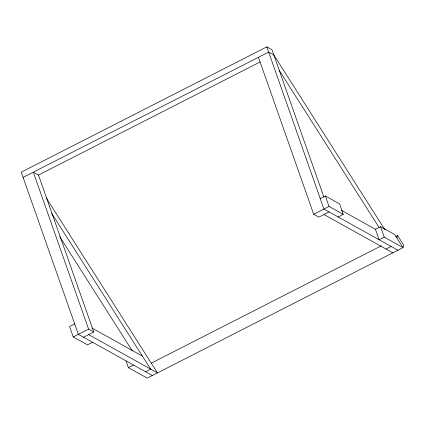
<?xml version="1.0" encoding="UTF-8"?>
<svg xmlns="http://www.w3.org/2000/svg" width="425" height="425" viewBox="0 0 425 425"><rect width="100%" height="100%" fill="white"/><g stroke="black" fill="none" stroke-linecap="round" stroke-linejoin="round"><path stroke-width="0.64" d="M396.854 237.873L397.561 235.477L403.75 245.209L403.038 247.61L147.231 378.128L128.424 367.662L126.044 360.894M323.882 197.094L271.995 49.752L266.826 46.872L21.25 172.173L78.359 334.342L152.347 375.514M23.093 177.4L268.669 52.105L273.838 54.984L385.034 229.936M83.528 337.222L93.76 331.999L88.591 329.125L33.325 172.183L38.494 175.058L260.063 62.013M74.678 323.882L69.557 326.49L73.243 336.956L87.46 344.866L92.576 342.252M320.253 198.581L325.369 195.973L339.586 203.883L343.267 214.349L338.151 216.957M73.243 336.956L88.591 329.125M258.437 57.327L313.703 214.269L329.051 206.438L343.267 214.349M329.104 211.921L318.872 217.143L313.703 214.269M341.392 210.348L375.434 229.293L380.55 226.679L394.767 234.595L403.038 247.61L384.237 237.145L380.55 226.679M128.424 367.662L133.54 365.054M384.237 237.145L379.121 239.753L375.434 229.293M395.792 236.38L397.561 235.477M151.273 363.168L381.299 245.809M145.562 371.742L150.678 369.128L51.643 213.302M386.022 249.055L391.138 246.442M397.922 250.219L323.935 209.047L266.826 46.872M323.988 214.535L392.806 252.827M91.922 328.02L142.407 356.113M88.644 334.608L157.462 372.906L46.166 197.784M279.289 70.454L379.004 227.348M59.697 236.635L132.308 350.885M325.369 195.973L329.051 206.438M38.494 175.058L93.76 331.999"/></g></svg>
